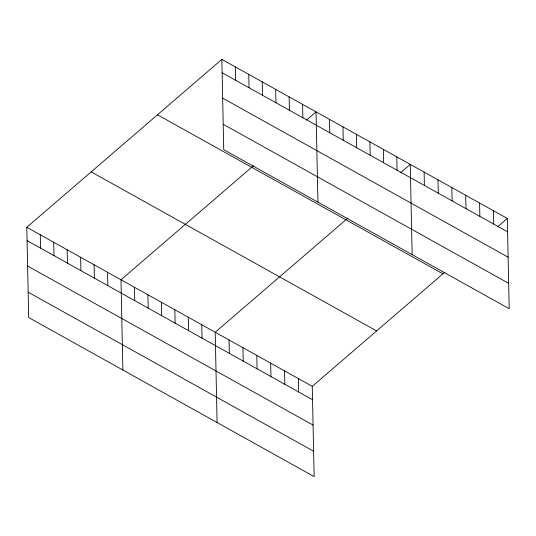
<?xml version="1.0" encoding="UTF-8"?>
<svg xmlns="http://www.w3.org/2000/svg" width="536" height="536" viewBox="0 0 536 536"><rect width="100%" height="100%" fill="white"/><g stroke="black" fill="none" stroke-linecap="round" stroke-linejoin="round"><path stroke-width="0.8" d="M444.833 272.221L312.26 386.335L314.15 476.605L28.689 317.553L26.8 227.284L221.85 59.396L507.311 218.447L509.2 308.716L223.74 149.665L221.85 59.396M253.575 165.657L121.002 279.772L122.891 370.041M306.585 120.031L316.052 111.883L317.942 202.152M347.777 218.145L215.204 332.26L217.093 422.529M400.787 172.518L410.254 164.371L412.144 254.64M497.844 226.594L507.311 218.447M222.125 72.762L507.592 231.82M222.661 98.142L508.121 257.193M223.21 124.285L508.671 283.336M157.484 114.798L442.944 273.856M91.167 171.882L376.627 330.933M26.8 227.284L312.26 386.335M27.081 240.651L312.542 399.709M27.611 266.03L313.071 425.082M28.16 292.174L313.62 451.225M493.442 210.722L493.723 224.088M479.579 202.997L479.861 216.363M465.71 195.272L465.992 208.638M451.848 187.546L452.129 200.913M437.986 179.821L438.26 193.188M424.117 172.096L424.398 185.463M396.794 156.874L397.076 170.24M383.341 149.376L383.615 162.743M369.88 141.879L370.162 155.246M356.42 134.375L356.701 147.748M342.966 126.878L343.248 140.244M329.506 119.381L329.787 132.747M302.592 104.386L302.874 117.753M298.398 378.61L298.673 391.977M289.139 96.889L289.413 110.255M284.529 370.885L284.81 384.252M275.678 89.391L275.96 102.758M270.667 363.16L270.948 376.527M262.218 81.887L262.499 95.261M256.798 355.435L257.079 368.802M248.764 74.39L249.046 87.757M242.935 347.71L243.217 361.076M235.304 66.893L235.585 80.259M229.066 339.985L229.348 353.351M201.744 324.762L202.025 338.129M188.29 317.265L188.572 330.632M174.83 309.768L175.111 323.134M161.376 302.264L161.658 315.637M147.916 294.767L148.197 308.133M134.462 287.269L134.737 300.636M107.542 272.275L107.823 285.641M94.088 264.777L94.37 278.144M80.628 257.28L80.909 270.647M67.174 249.776L67.456 263.149M53.714 242.279L53.995 255.645M40.26 234.781L40.535 248.148"/></g></svg>
